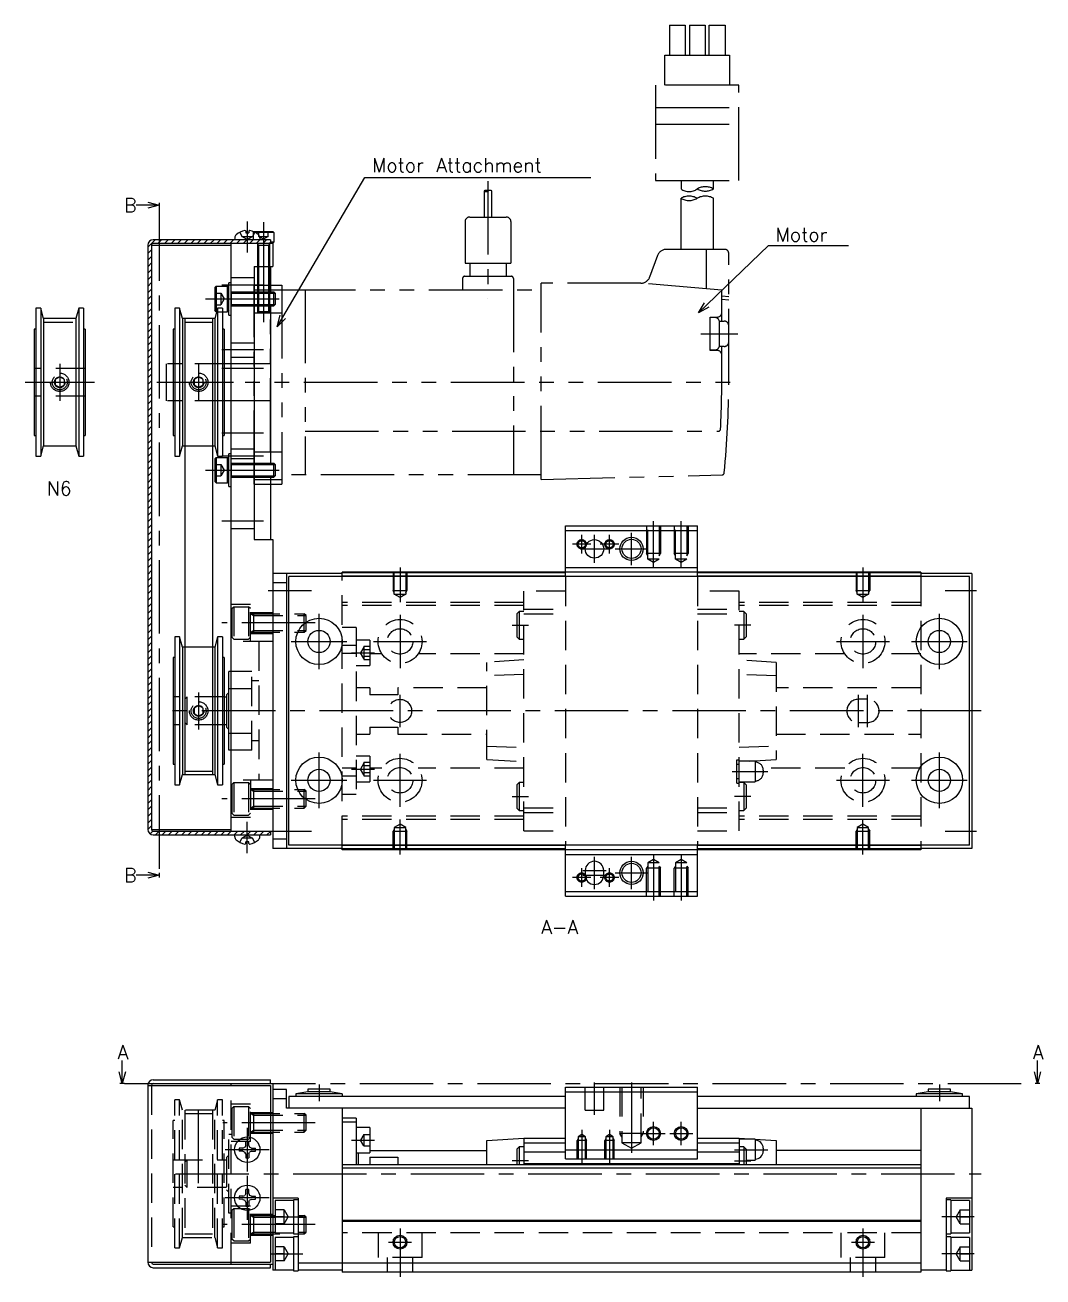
# Model space of a CAD drawing. Extents: x -2 to 446, y -8 to 279.
# Drawn here: x 226.3 to 446.1, y 9 to 279.5 of the extents above; entities that cross this region are included whole.
import ezdxf

# ---------------------------------------------------------------- set-up
doc = ezdxf.new("R2010")
doc.units = 0
doc.header["$LTSCALE"] = 0.5
for name, pattern in [('CENTER', [50.8, 31.75, -6.35, 6.35, -6.35]), ('DASHED', [19.05, 12.7, -6.35]), ('PHANTOM', [63.5, 31.75, -6.35, 6.35, -6.35, 6.35, -6.35])]:
    doc.linetypes.add(name, pattern=pattern)
for name, color, linetype in [('MSM_CENTER', 1, 'CENTER'), ('MSM_CONTINUOUS', 7, 'CONTINUOUS'), ('MSM_DASHED', 4, 'DASHED'), ('MSM_IMAGINARY', 6, 'PHANTOM'), ('MSM_NARROW', 5, 'CONTINUOUS'), ('MSM_PART_NUMBER', 7, 'CONTINUOUS')]:
    doc.layers.add(name, color=color, linetype=linetype)
doc.styles.get("Standard").update_dxf_attribs({"font": 'txt.shx', "height": 3, "bigfont": 'bigfont.shx'})

msp = doc.modelspace()

# ---------------------------------------------------------------- linework, layer by layer
at = {"layer": 'MSM_CENTER'}
for p, q in [((255.26, 240.06), (255.26, 96.3)), ((274.26, 237.06), (274.26, 230.3)), ((277.76, 236.9), (277.76, 215.3)), ((277.76, 223.3), (268.76, 223.3)), ((265.26, 220.3), (282.26, 220.3)), ((277.76, 209.3), (268.76, 209.3)), ((233.76, 206.3), (233.76, 198.3)), ((263.76, 206.3), (263.76, 198.3)), ((277.76, 205.3), (268.76, 205.3)), ((226.26, 202.3), (241.26, 202.3)), ((256.26, 202.3), (271.26, 202.3)), ((277.76, 191.3), (268.76, 191.3)), ((277.76, 186.3), (268.76, 186.3)), ((265.26, 183.3), (282.26, 183.3)), ((277.76, 172.3), (268.76, 172.3)), ((362.01, 162.39), (362.01, 172.3)), ((368.01, 162.39), (368.01, 172.3)), ((346.51, 165.3), (346.51, 169.3)), ((349.26, 163.3), (349.26, 169.3)), ((352.51, 165.3), (352.51, 169.3)), ((357.26, 162.8), (357.26, 169.8)), ((348.51, 167.3), (344.51, 167.3)), ((346.26, 166.3), (352.26, 166.3)), ((354.51, 167.3), (350.51, 167.3)), ((353.76, 166.3), (360.76, 166.3)), ((307.26, 162.3), (307.26, 154.79)), ((407.26, 162.3), (407.26, 154.79)), ((278.76, 157.3), (288.16, 157.3)), ((425.01, 157.3), (431.76, 157.3)), ((289.76, 140.3), (289.76, 152.3)), ((307.26, 152.05), (307.26, 140.55)), ((407.26, 152.05), (407.26, 140.55)), ((423.76, 140.3), (423.76, 152.3)), ((288.96, 150.3), (268.76, 150.3)), ((331.51, 149.8), (335.01, 149.8)), ((383.01, 149.8), (379.51, 149.8)), ((283.76, 146.3), (295.76, 146.3)), ((301.51, 146.3), (313.01, 146.3)), ((401.51, 146.3), (413.01, 146.3)), ((417.76, 146.3), (429.76, 146.3)), ((296.76, 143.85), (301.76, 143.85)), ((263.76, 135.3), (263.76, 127.3)), ((307.26, 127.8), (307.26, 134.8)), ((406.26, 127.8), (406.26, 134.8)), ((408.26, 127.8), (408.26, 134.8)), ((432.76, 131.3), (256.26, 131.3)), ((289.76, 110.3), (289.76, 122.3)), ((307.26, 110.55), (307.26, 122.05)), ((407.26, 110.55), (407.26, 122.05)), ((423.76, 110.3), (423.76, 122.3)), ((296.76, 118.74), (301.76, 118.74)), ((379.01, 118.2), (386.71, 118.2)), ((283.76, 116.3), (295.76, 116.3)), ((301.51, 116.3), (313.01, 116.3)), ((401.51, 116.3), (413.01, 116.3)), ((417.76, 116.3), (429.76, 116.3)), ((288.96, 112.3), (268.76, 112.3)), ((331.51, 112.8), (335.01, 112.8)), ((383.01, 112.8), (379.51, 112.8)), ((274.26, 100.54), (274.26, 107.3)), ((307.26, 100.3), (307.26, 107.81)), ((407.26, 100.3), (407.26, 107.81)), ((278.76, 105.3), (288.16, 105.3)), ((425.01, 105.3), (431.76, 105.3)), ((362.01, 100.21), (362.01, 90.3)), ((368.01, 100.21), (368.01, 90.3)), ((349.26, 92.8), (349.26, 99.8)), ((357.26, 92.8), (357.26, 99.8)), ((348.51, 95.3), (344.51, 95.3)), ((346.51, 93.3), (346.51, 97.3)), ((346.76, 96.8), (351.76, 96.8)), ((346.76, 95.8), (351.76, 95.8)), ((354.51, 95.3), (350.51, 95.3)), ((352.51, 93.3), (352.51, 97.3)), ((353.76, 96.3), (360.76, 96.3)), ((247.76, 50.8), (444.47, 50.8)), ((289.76, 50.6), (289.76, 47)), ((349.26, 44), (349.26, 51)), ((357.26, 51), (357.26, 35.81)), ((423.76, 50.6), (423.76, 47)), ((263.76, 29.3), (263.76, 47.05)), ((288.96, 42.3), (268.96, 42.3)), ((274.26, 41.25), (274.26, 31.75)), ((346.51, 40.76), (346.51, 33.5)), ((352.51, 40.76), (352.51, 33.5)), ((362.01, 37.5), (362.01, 42.5)), ((368.01, 37.5), (368.01, 42.5)), ((296.76, 38.55), (301.76, 38.55)), ((359.51, 40), (364.51, 40)), ((365.51, 40), (370.51, 40)), ((279.01, 36.5), (269.51, 36.5)), ((379.51, 36.5), (386.71, 36.5)), ((335.01, 34.1), (331.51, 34.1)), ((379.51, 34.1), (383.01, 34.1)), ((258.76, 31.3), (432.76, 31.3)), ((274.26, 30.85), (274.26, 21.35)), ((279.01, 26.1), (269.51, 26.1)), ((279.26, 22), (286.26, 22)), ((431.26, 22), (424.26, 22)), ((288.96, 20.3), (268.96, 20.3)), ((307.26, 19.5), (307.26, 9)), ((407.26, 19.5), (407.26, 9)), ((304.76, 16.5), (309.76, 16.5)), ((404.76, 16.5), (409.76, 16.5)), ((279.26, 14), (286.26, 14)), ((431.26, 14), (424.26, 14))]:
    msp.add_line(p, q, dxfattribs=at)
at = {"layer": 'MSM_CONTINUOUS'}
for p, q in [((252.76, 241.23), (255.26, 240.56)), ((255.26, 241.06), (255.26, 240.06)), ((255.26, 240.56), (250.26, 240.56)), ((255.26, 240.56), (252.76, 239.89)), ((279.26, 233.1), (253.96, 233.1)), ((271.55, 233.5), (271.51, 233.1)), ((273.93, 234.98), (273.95, 234.6)), ((273.95, 234.6), (274.58, 234.6)), ((274.59, 234.98), (274.58, 234.6)), ((275.67, 234.81), (275.76, 234.9)), ((275.76, 234.9), (279.76, 234.9)), ((280.01, 234.65), (275.98, 234.65)), ((276.98, 233.5), (277.01, 233.1)), ((279.26, 233.1), (279.26, 232.3)), ((279.76, 234.9), (280.01, 234.65)), ((280.01, 234.65), (280.01, 232.55)), ((252.76, 231.9), (252.76, 105.7)), ((253.56, 231.9), (253.56, 105.7)), ((253.56, 231.9), (270.76, 231.9)), ((279.76, 232.3), (253.96, 232.3)), ((270.76, 105.3), (270.76, 232.3)), ((280.01, 232.55), (279.26, 232.55)), ((279.76, 232.3), (280.01, 232.55)), ((279.76, 232.3), (279.76, 227.3)), ((275.76, 227.3), (275.76, 168.3)), ((275.76, 227.3), (279.76, 227.3)), ((276.46, 227.3), (276.46, 221.8)), ((279.06, 227.3), (279.06, 221.8)), ((279.26, 227.3), (279.26, 221.8)), ((267.26, 222.75), (267.56, 223.05)), ((267.26, 222.75), (267.26, 217.85)), ((267.56, 223.05), (269.96, 223.05)), ((267.56, 223.05), (267.56, 217.55)), ((270.26, 222.75), (269.96, 223.05)), ((269.96, 217.55), (269.96, 223.05)), ((270.76, 223.8), (270.26, 223.8)), ((270.26, 216.8), (270.26, 223.8)), ((275.76, 221.8), (279.99, 221.8)), ((279.99, 218.8), (279.99, 221.8)), ((279.99, 221.8), (280.26, 221.53)), ((280.26, 221.53), (280.26, 219.07)), ((228.62, 218.3), (228.62, 186.3)), ((229.66, 218.3), (228.62, 218.3)), ((229.66, 218.3), (229.66, 186.3)), ((230.26, 216.05), (229.66, 218.3)), ((237.86, 218.3), (237.26, 216.05)), ((237.86, 218.3), (237.86, 186.3)), ((238.9, 218.3), (237.86, 218.3)), ((238.9, 218.3), (238.9, 186.3)), ((258.62, 218.3), (258.62, 186.3)), ((259.66, 218.3), (258.62, 218.3)), ((259.66, 218.3), (259.66, 186.3)), ((260.26, 216.05), (259.66, 218.3)), ((267.86, 218.3), (267.26, 216.05)), ((267.56, 217.55), (267.26, 217.85)), ((267.56, 217.55), (267.66, 217.55)), ((267.86, 218.3), (267.86, 186.3)), ((268.9, 218.3), (267.86, 218.3)), ((268.9, 218.3), (268.9, 186.3)), ((268.9, 217.55), (269.96, 217.55)), ((270.26, 217.85), (269.96, 217.55)), ((270.26, 216.8), (270.76, 216.8)), ((275.76, 218.8), (279.99, 218.8)), ((276.46, 218.8), (276.46, 217.54)), ((279.06, 217.54), (276.46, 217.54)), ((276.7, 217.3), (276.46, 217.54)), ((278.82, 217.3), (276.7, 217.3)), ((278.82, 217.3), (279.06, 217.54)), ((279.06, 218.8), (279.06, 217.54)), ((279.26, 218.8), (279.26, 184.8)), ((280.26, 219.07), (279.99, 218.8)), ((228.26, 213.8), (228.26, 190.8)), ((228.62, 213.8), (228.26, 213.8)), ((237.26, 216.05), (230.26, 216.05)), ((230.26, 216.05), (230.26, 188.55)), ((237.26, 216.05), (237.26, 188.55)), ((239.26, 213.8), (238.9, 213.8)), ((239.26, 213.8), (239.26, 190.8)), ((258.62, 213.8), (258.26, 213.8)), ((258.26, 213.8), (258.26, 190.8)), ((260.26, 216.05), (260.26, 188.55)), ((267.26, 216.05), (260.26, 216.05)), ((260.76, 216.05), (260.76, 117.55)), ((266.76, 216.05), (266.76, 117.55)), ((267.26, 216.05), (267.26, 188.55)), ((269.26, 213.8), (268.9, 213.8)), ((269.26, 213.8), (269.26, 190.8)), ((228.26, 190.8), (228.62, 190.8)), ((238.9, 190.8), (239.26, 190.8)), ((258.26, 190.8), (258.62, 190.8)), ((268.9, 190.8), (269.26, 190.8)), ((229.66, 186.3), (230.26, 188.55)), ((230.26, 188.55), (237.26, 188.55)), ((237.26, 188.55), (237.86, 186.3)), ((259.66, 186.3), (260.26, 188.55)), ((260.26, 188.55), (260.76, 188.55)), ((266.76, 188.55), (267.26, 188.55)), ((267.26, 188.55), (267.86, 186.3)), ((270.76, 186.8), (270.26, 186.8)), ((270.26, 179.8), (270.26, 186.8)), ((228.62, 186.3), (229.66, 186.3)), ((237.86, 186.3), (238.9, 186.3)), ((258.62, 186.3), (259.66, 186.3)), ((267.26, 185.75), (267.56, 186.05)), ((267.26, 185.75), (267.26, 180.85)), ((267.56, 186.05), (269.96, 186.05)), ((267.56, 186.05), (267.56, 180.55)), ((267.86, 186.3), (268.9, 186.3)), ((270.26, 185.75), (269.96, 186.05)), ((269.96, 180.55), (269.96, 186.05)), ((275.76, 184.8), (279.99, 184.8)), ((279.99, 181.8), (279.99, 184.8)), ((279.99, 184.8), (280.26, 184.53)), ((280.26, 184.53), (280.26, 182.07)), ((275.76, 181.8), (279.99, 181.8)), ((279.26, 181.8), (279.26, 168.3)), ((280.26, 182.07), (279.99, 181.8)), ((267.56, 180.55), (267.26, 180.85)), ((267.56, 180.55), (269.96, 180.55)), ((270.26, 180.85), (269.96, 180.55)), ((270.26, 179.8), (270.76, 179.8)), ((343.01, 160.3), (343.01, 171.3)), ((343.01, 171.3), (371.51, 171.3)), ((371.51, 160.3), (371.51, 171.3)), ((275.76, 168.3), (279.76, 168.3)), ((279.76, 168.3), (279.76, 101.6)), ((343.01, 170.3), (371.51, 170.3)), ((343.01, 162.3), (371.51, 162.3)), ((294.76, 161), (279.76, 161)), ((282.76, 161), (282.76, 101.6)), ((283.26, 102.3), (283.26, 160.3)), ((430.26, 160.3), (283.26, 160.3)), ((419.76, 161.3), (294.76, 161.3)), ((294.76, 160.3), (294.76, 161.3)), ((343.01, 161.1), (294.76, 161.1)), ((343.01, 160.4), (294.76, 160.4)), ((419.76, 161.1), (371.51, 161.1)), ((419.76, 160.4), (371.51, 160.4)), ((419.76, 161.3), (419.76, 160.3)), ((430.76, 161), (419.76, 161)), ((430.26, 102.3), (430.26, 160.3)), ((430.76, 161), (430.76, 101.6)), ((282.76, 159), (279.76, 159)), ((258.62, 147.3), (258.62, 115.3)), ((259.66, 147.3), (258.62, 147.3)), ((260.26, 145.05), (259.66, 147.3)), ((259.66, 147.3), (259.66, 115.3)), ((267.86, 147.3), (267.26, 145.05)), ((267.86, 147.3), (267.86, 115.3)), ((268.9, 147.3), (267.86, 147.3)), ((268.9, 147.3), (268.9, 115.3)), ((260.26, 145.05), (260.26, 117.55)), ((260.76, 145.05), (260.26, 145.05)), ((267.26, 145.05), (266.76, 145.05)), ((267.26, 145.05), (267.26, 117.55)), ((258.26, 142.8), (258.26, 119.8)), ((258.62, 142.8), (258.26, 142.8)), ((269.26, 142.8), (268.9, 142.8)), ((269.26, 142.8), (269.26, 119.8)), ((270.26, 122.8), (270.26, 139.8)), ((270.76, 139.8), (270.26, 139.8)), ((270.26, 135.3), (269.76, 134.8)), ((270.26, 136.12), (270.76, 136.12)), ((269.26, 134.3), (269.76, 134.3)), ((269.76, 134.8), (269.76, 127.8)), ((269.76, 128.3), (269.26, 128.3)), ((269.76, 127.8), (270.26, 127.3)), ((270.26, 126.48), (270.76, 126.48)), ((270.76, 122.8), (270.26, 122.8)), ((258.26, 119.8), (258.62, 119.8)), ((268.9, 119.8), (269.26, 119.8)), ((259.66, 115.3), (260.26, 117.55)), ((260.26, 117.55), (267.26, 117.55)), ((267.26, 117.55), (267.86, 115.3)), ((258.62, 115.3), (259.66, 115.3)), ((267.86, 115.3), (268.9, 115.3)), ((253.56, 105.7), (270.76, 105.7)), ((253.96, 105.3), (279.76, 105.3)), ((253.96, 104.5), (279.26, 104.5)), ((271.55, 104.1), (271.51, 104.5)), ((273.93, 102.62), (273.95, 103)), ((274.58, 103), (273.95, 103)), ((274.59, 102.62), (274.58, 103)), ((276.98, 104.1), (277.01, 104.5)), ((279.26, 105.3), (279.26, 104.5)), ((282.76, 103.6), (279.76, 103.6)), ((294.76, 101.6), (279.76, 101.6)), ((430.26, 102.3), (283.26, 102.3)), ((294.76, 101.3), (294.76, 102.3)), ((343.01, 102.2), (294.76, 102.2)), ((343.01, 101.5), (294.76, 101.5)), ((419.76, 101.3), (294.76, 101.3)), ((343.01, 91.3), (343.01, 102.3)), ((343.01, 100.3), (371.51, 100.3)), ((371.51, 91.3), (371.51, 102.3)), ((419.76, 102.2), (371.51, 102.2)), ((419.76, 101.5), (371.51, 101.5)), ((419.76, 102.3), (419.76, 101.3)), ((430.76, 101.6), (419.76, 101.6)), ((255.26, 95.8), (250.26, 95.8)), ((252.76, 96.47), (255.26, 95.8)), ((255.26, 95.8), (252.76, 95.13)), ((255.26, 96.3), (255.26, 95.3)), ((347.26, 96.8), (347.26, 95.8)), ((351.26, 95.8), (351.26, 96.8)), ((343.01, 92.3), (371.51, 92.3)), ((343.01, 91.3), (371.51, 91.3)), ((247.26, 50.8), (247.26, 55.8)), ((444.97, 50.8), (444.97, 55.8)), ((247.26, 50.8), (246.59, 53.3)), ((247.93, 53.3), (247.26, 50.8)), ((253.96, 51.6), (279.26, 51.6)), ((279.26, 50.8), (279.26, 51.6)), ((444.97, 50.8), (444.3, 53.3)), ((445.64, 53.3), (444.97, 50.8)), ((247.76, 50.8), (246.76, 50.8)), ((252.76, 50.4), (279.26, 50.4)), ((252.76, 50.4), (252.76, 12.2)), ((253.96, 50.8), (279.76, 50.8)), ((270.76, 50.4), (270.76, 50.8)), ((279.26, 50.4), (279.26, 12.2)), ((279.76, 50.8), (279.76, 10.5)), ((282.76, 49.5), (279.76, 49.5)), ((282.76, 45.5), (282.76, 49.5)), ((287.36, 49), (284.76, 48.6)), ((287.36, 49.6), (287.36, 49)), ((292.16, 49.6), (287.36, 49.6)), ((292.16, 49), (287.36, 49)), ((292.16, 49), (292.16, 49.6)), ((294.76, 48.6), (292.16, 49)), ((343.01, 50), (371.51, 50)), ((343.01, 34.5), (343.01, 50)), ((343.01, 49), (371.51, 49)), ((371.51, 34.5), (371.51, 50)), ((421.36, 49), (418.76, 48.6)), ((421.36, 49.6), (421.36, 49)), ((426.16, 49.6), (421.36, 49.6)), ((426.16, 49), (421.36, 49)), ((426.16, 49), (426.16, 49.6)), ((428.76, 48.6), (426.16, 49)), ((445.47, 50.8), (444.47, 50.8)), ((282.76, 47.5), (279.76, 47.5)), ((283.26, 48), (283.26, 45.5)), ((343.01, 48), (283.26, 48)), ((284.76, 48.6), (284.76, 48)), ((294.76, 48.6), (284.76, 48.6)), ((294.76, 48.6), (294.76, 48)), ((430.26, 48), (371.51, 48)), ((418.76, 48.6), (418.76, 48)), ((428.76, 48.6), (418.76, 48.6)), ((428.76, 48), (428.76, 48.6)), ((430.26, 45.5), (430.26, 48)), ((343.01, 45.5), (282.76, 45.5)), ((294.76, 45.5), (294.76, 10)), ((297.76, 43.3), (294.76, 43.3)), ((297.76, 43.3), (297.76, 33.2)), ((371.51, 45.5), (430.76, 45.5)), ((419.76, 45.5), (419.76, 10)), ((430.76, 45.5), (430.76, 10.5)), ((297.76, 42.45), (294.76, 42.45)), ((300.76, 41.3), (297.76, 41.3)), ((300.76, 41.3), (300.76, 35.8)), ((273.93, 37.42), (273.95, 38.27)), ((274.59, 37.42), (274.58, 38.27)), ((326.01, 38.5), (334.01, 39)), ((326.01, 33.2), (326.01, 38.5)), ((334.01, 39), (343.01, 39)), ((334.01, 39), (334.01, 33.2)), ((334.01, 38), (343.01, 38)), ((371.51, 39), (380.51, 39)), ((371.51, 38), (380.51, 38)), ((380.51, 39), (388.51, 38.5)), ((380.51, 39), (380.51, 33.2)), ((383.96, 38.75), (380.51, 38.75)), ((383.96, 38.75), (383.96, 34.25)), ((388.51, 38.5), (388.51, 33.2)), ((273.34, 36.83), (272.49, 36.82)), ((273.34, 36.17), (272.49, 36.18)), ((273.34, 36.83), (273.74, 37.02)), ((273.34, 36.17), (273.74, 35.98)), ((273.93, 37.42), (273.74, 37.02)), ((273.93, 35.58), (273.74, 35.98)), ((273.93, 35.58), (273.95, 34.73)), ((274.59, 35.58), (274.58, 34.73)), ((274.59, 37.42), (274.78, 37.02)), ((274.59, 35.58), (274.78, 35.98)), ((275.19, 36.83), (274.78, 37.02)), ((275.19, 36.17), (274.78, 35.98)), ((275.19, 36.83), (276.03, 36.82)), ((275.19, 36.17), (276.03, 36.18)), ((297.76, 35.8), (300.76, 35.8)), ((298.26, 33.2), (298.26, 35.8)), ((300.76, 36.3), (326.01, 36.3)), ((333.01, 37.1), (332.51, 36.6)), ((332.51, 36.6), (332.51, 33.2)), ((334.01, 37.1), (333.01, 37.1)), ((333.01, 37.1), (333.01, 33.2)), ((334.01, 36), (343.01, 36)), ((343.01, 36.5), (371.51, 36.5)), ((371.51, 36), (380.51, 36)), ((381.51, 37.1), (380.51, 37.1)), ((382.01, 36.6), (381.51, 37.1)), ((381.51, 37.1), (381.51, 33.2)), ((382.01, 36.6), (382.01, 33.2)), ((385.71, 36.8), (385.71, 36.2)), ((419.76, 36.3), (388.51, 36.3)), ((419.76, 33.2), (294.76, 33.2)), ((419.76, 32.5), (294.76, 32.5)), ((300.76, 34.87), (306.76, 34.87)), ((300.76, 34.87), (300.76, 33.2)), ((306.76, 34.87), (306.76, 33.2)), ((334.01, 33.5), (380.51, 33.5)), ((343.01, 34.5), (371.51, 34.5)), ((382.01, 34.25), (383.96, 34.25)), ((273.93, 27.02), (273.95, 27.87)), ((274.59, 27.02), (274.58, 27.87)), ((273.34, 26.43), (272.49, 26.42)), ((273.34, 25.77), (272.49, 25.78)), ((273.34, 26.43), (273.74, 26.62)), ((273.34, 25.77), (273.74, 25.58)), ((273.93, 27.02), (273.74, 26.62)), ((273.93, 25.18), (273.74, 25.58)), ((273.93, 25.18), (273.95, 24.33)), ((274.59, 25.18), (274.58, 24.33)), ((274.59, 27.02), (274.78, 26.62)), ((274.59, 25.18), (274.78, 25.58)), ((275.19, 26.43), (274.78, 26.62)), ((275.19, 25.77), (274.78, 25.58)), ((275.19, 26.43), (276.03, 26.42)), ((275.19, 25.77), (276.03, 25.78)), ((285.26, 26), (279.76, 26)), ((284.26, 25.5), (280.26, 25.5)), ((280.26, 25.5), (280.26, 18.5)), ((285.26, 25.65), (284.26, 25.65)), ((284.26, 25.65), (284.26, 18.35)), ((285.26, 26), (285.26, 10.35)), ((430.76, 26), (425.26, 26)), ((425.26, 26), (425.26, 10.35)), ((426.26, 25.65), (425.26, 25.65)), ((426.26, 25.65), (426.26, 18.35)), ((430.26, 25.5), (426.26, 25.5)), ((430.26, 25.5), (430.26, 18.5)), ((419.76, 21.2), (294.76, 21.2)), ((419.76, 21), (294.76, 21)), ((280.26, 18.5), (284.26, 18.5)), ((284.26, 17.5), (280.26, 17.5)), ((280.26, 17.5), (280.26, 10.5)), ((284.26, 18.35), (285.26, 18.35)), ((285.26, 17.65), (284.26, 17.65)), ((284.26, 17.65), (284.26, 10.35)), ((425.26, 18.35), (426.26, 18.35)), ((426.26, 17.65), (425.26, 17.65)), ((426.26, 18.5), (430.26, 18.5)), ((426.26, 17.65), (426.26, 10.35)), ((430.26, 17.5), (426.26, 17.5)), ((430.26, 17.5), (430.26, 10.5)), ((252.76, 12.2), (279.26, 12.2)), ((253.96, 11.8), (279.76, 11.8)), ((253.96, 11), (279.26, 11)), ((270.76, 11.8), (270.76, 12.2)), ((279.26, 11), (279.26, 11.8)), ((419.76, 12), (285.26, 12)), ((284.26, 10.5), (279.76, 10.5)), ((284.26, 10.35), (285.26, 10.35)), ((294.76, 10.5), (285.26, 10.5)), ((419.76, 10), (294.76, 10)), ((425.26, 10.5), (419.76, 10.5)), ((425.26, 10.35), (426.26, 10.35)), ((426.26, 10.5), (430.76, 10.5))]:
    msp.add_line(p, q, dxfattribs=at)
for centre, radius in [((349.26, 166.3), 2), ((357.26, 166.3), 2.07), ((289.76, 146.3), 5), ((423.76, 146.3), 5), ((289.76, 146.3), 2.4), ((423.76, 146.3), 2.4), ((289.76, 116.3), 5), ((423.76, 116.3), 5), ((289.76, 116.3), 2.4), ((423.76, 116.3), 2.4), ((357.26, 96.3), 2.07), ((362.01, 40), 1.23), ((368.01, 40), 1.23), ((274.26, 36.5), 2.75), ((274.26, 26.1), 2.75), ((307.26, 16.5), 1.23), ((407.26, 16.5), 1.23)]:
    msp.add_circle(centre, radius, dxfattribs=at)
for centre, radius, start, end in [((253.96, 231.9), 1.2, 90, 180), ((272.54, 233.42), 1, 133.4267, 175), ((274.26, 231.6), 3.5, 98.5396, 133.4267), ((273.73, 234.78), 0.284, 44.1872, 87.0617), ((274.8, 234.78), 0.284, 92.9383, 135.8128), ((274.26, 231.6), 3.5, 46.5733, 81.4604), ((275.98, 233.42), 1, 5, 46.5733), ((253.96, 231.9), 0.4, 90, 180), ((253.96, 105.7), 1.2, 180, 270), ((253.96, 105.7), 0.4, 180, 270), ((272.54, 104.18), 1, 185, 226.5733), ((274.26, 106), 3.5, 226.5733, 261.4604), ((274.26, 106), 3.5, 278.5396, 313.4267), ((275.98, 104.18), 1, 313.4267, 355), ((273.73, 102.82), 0.284, 272.9383, 315.8128), ((274.8, 102.82), 0.284, 224.1872, 267.0617), ((349.26, 96.8), 2, 0, 180), ((349.26, 95.8), 2, 180, 0), ((253.96, 50.4), 1.2, 90, 180), ((253.96, 50.4), 0.4, 90, 180), ((274.26, 36.5), 1.8, 79.8876, 100.1124), ((383.96, 36.8), 1.75, 0, 90), ((274.26, 36.5), 1.8, 169.8876, 190.1124), ((274.26, 36.5), 1.8, 349.8876, 10.1124), ((383.96, 36.2), 1.75, 270, 0), ((274.26, 36.5), 1.8, 259.8876, 280.1124), ((274.26, 26.1), 1.8, 79.8876, 100.1124), ((274.26, 26.1), 1.8, 169.8876, 190.1124), ((274.26, 26.1), 1.8, 349.8876, 10.1124), ((274.26, 26.1), 1.8, 259.8876, 280.1124), ((253.96, 12.2), 1.2, 180, 270), ((253.96, 12.2), 0.4, 180, 270)]:
    msp.add_arc(centre, radius, start, end, dxfattribs=at)
at = {"layer": 'MSM_DASHED'}
for p, q in [((272.65, 234.71), (273.12, 233.77)), ((274.26, 233.17), (273.12, 233.77)), ((273.12, 233.77), (275.41, 233.77)), ((274.26, 233.17), (275.41, 233.77)), ((275.87, 234.71), (275.41, 233.77)), ((275.51, 234.65), (275.67, 234.81)), ((275.51, 234.65), (275.51, 233.1)), ((275.98, 234.65), (275.51, 234.65)), ((276.76, 233.8), (276.76, 234.9)), ((276.76, 233.8), (278.76, 233.8)), ((277.76, 233.22), (276.76, 233.8)), ((277.76, 234.9), (277.76, 233.8)), ((278.76, 233.8), (277.76, 233.22)), ((278.76, 233.8), (278.76, 234.9)), ((276.46, 232.2), (276.46, 227.3)), ((279.06, 231.81), (276.46, 231.81)), ((276.7, 231.81), (276.7, 227.3)), ((278.82, 231.81), (278.82, 227.3)), ((279.06, 232.2), (279.06, 227.3)), ((270.76, 224.9), (275.76, 224.9)), ((270.76, 221.8), (275.76, 221.8)), ((270.8, 221.8), (270.8, 218.8)), ((267.26, 221.55), (268.56, 221.55)), ((267.26, 220.3), (268.56, 220.3)), ((268.56, 221.55), (268.56, 219.05)), ((268.56, 221.55), (269.28, 220.3)), ((269.28, 220.3), (268.56, 219.05)), ((270.76, 221.55), (270.8, 221.53)), ((270.8, 221.53), (275.76, 221.53)), ((267.26, 219.05), (268.56, 219.05)), ((267.66, 217.55), (268.9, 217.55)), ((270.76, 219.05), (270.8, 219.07)), ((270.76, 218.8), (275.76, 218.8)), ((270.8, 219.07), (275.76, 219.07)), ((230.26, 215.29), (237.26, 215.29)), ((260.76, 215.29), (266.76, 215.29)), ((270.76, 210.8), (275.76, 210.8)), ((269.26, 206.3), (258.26, 206.3)), ((270.76, 207.7), (275.76, 207.7)), ((239.26, 205.3), (228.26, 205.3)), ((233.76, 203.45), (232.76, 202.88)), ((232.76, 202.88), (232.76, 201.72)), ((234.76, 202.88), (233.76, 203.45)), ((234.76, 201.72), (234.76, 202.88)), ((263.76, 203.45), (262.76, 202.88)), ((262.76, 202.88), (262.76, 201.72)), ((264.76, 202.88), (263.76, 203.45)), ((264.76, 201.72), (264.76, 202.88)), ((232.76, 201.72), (233.76, 201.15)), ((233.76, 201.15), (234.76, 201.72)), ((262.76, 201.72), (263.76, 201.15)), ((263.76, 201.15), (264.76, 201.72)), ((239.26, 199.3), (228.26, 199.3)), ((269.26, 198.3), (258.26, 198.3)), ((260.76, 188.55), (266.76, 188.55)), ((270.76, 187.9), (275.76, 187.9)), ((267.26, 184.55), (268.56, 184.55)), ((268.56, 184.55), (268.56, 182.05)), ((268.56, 184.55), (269.28, 183.3)), ((270.76, 185.8), (275.76, 185.8)), ((270.76, 184.8), (275.76, 184.8)), ((270.76, 184.55), (270.8, 184.53)), ((270.8, 184.8), (270.8, 181.8)), ((270.8, 184.53), (275.76, 184.53)), ((267.26, 183.3), (268.56, 183.3)), ((267.26, 182.05), (268.56, 182.05)), ((269.28, 183.3), (268.56, 182.05)), ((270.76, 182.05), (270.8, 182.07)), ((270.76, 181.8), (275.76, 181.8)), ((270.8, 182.07), (275.76, 182.07)), ((270.76, 170.7), (275.76, 170.7)), ((360.51, 171.3), (360.51, 165.3)), ((360.78, 164.1), (360.78, 171.3)), ((363.24, 171.3), (363.24, 164.1)), ((363.51, 171.3), (363.51, 165.3)), ((366.51, 171.3), (366.51, 165.3)), ((366.78, 164.1), (366.78, 171.3)), ((369.24, 171.3), (369.24, 164.1)), ((369.51, 171.3), (369.51, 165.3)), ((363.51, 165.3), (360.51, 165.3)), ((360.78, 164.83), (360.51, 165.3)), ((363.24, 164.83), (363.51, 165.3)), ((369.51, 165.3), (366.51, 165.3)), ((366.78, 164.83), (366.51, 165.3)), ((369.24, 164.83), (369.51, 165.3)), ((363.24, 164.1), (360.78, 164.1)), ((362.01, 163.39), (360.78, 164.1)), ((363.24, 164.1), (362.01, 163.39)), ((369.24, 164.1), (366.78, 164.1)), ((368.01, 163.39), (366.78, 164.1)), ((369.24, 164.1), (368.01, 163.39)), ((294.76, 102.3), (294.76, 160.3)), ((305.76, 161.3), (305.76, 157.3)), ((306.03, 156.5), (306.03, 161.3)), ((308.49, 161.3), (308.49, 156.5)), ((308.76, 161.3), (308.76, 157.3)), ((343.01, 160.3), (343.01, 102.3)), ((371.51, 160.3), (371.51, 102.3)), ((405.76, 161.3), (405.76, 157.3)), ((406.03, 156.5), (406.03, 161.3)), ((408.49, 161.3), (408.49, 156.5)), ((408.76, 161.3), (408.76, 157.3)), ((419.76, 160.3), (419.76, 102.3)), ((306.03, 156.83), (305.76, 157.3)), ((305.76, 157.3), (308.76, 157.3)), ((308.49, 156.83), (308.76, 157.3)), ((343.01, 157.2), (334.01, 157.2)), ((334.01, 105.4), (334.01, 157.2)), ((380.51, 157.2), (371.51, 157.2)), ((380.51, 105.4), (380.51, 157.2)), ((406.03, 156.83), (405.76, 157.3)), ((405.76, 157.3), (408.76, 157.3)), ((408.49, 156.83), (408.76, 157.3)), ((274.96, 154.3), (270.76, 154.3)), ((274.96, 146.3), (274.96, 154.3)), ((334.01, 154.75), (294.76, 154.75)), ((306.03, 156.5), (308.49, 156.5)), ((307.26, 155.79), (306.03, 156.5)), ((308.49, 156.5), (307.26, 155.79)), ((419.76, 154.75), (380.51, 154.75)), ((406.03, 156.5), (408.49, 156.5)), ((407.26, 155.79), (406.03, 156.5)), ((408.49, 156.5), (407.26, 155.79)), ((270.96, 153.4), (271.36, 153.8)), ((270.96, 153.4), (270.96, 147.2)), ((271.36, 153.8), (271.36, 146.8)), ((271.36, 153.8), (274.56, 153.8)), ((274.96, 153.4), (274.56, 153.8)), ((274.56, 153.8), (274.56, 146.8)), ((274.96, 152.55), (279.76, 152.55)), ((274.96, 152.3), (286.58, 152.3)), ((274.96, 152.3), (275.62, 151.92)), ((275.62, 152.3), (275.62, 148.3)), ((275.62, 151.92), (286.96, 151.92)), ((286.58, 148.3), (286.58, 152.3)), ((286.96, 151.92), (286.58, 152.3)), ((286.96, 148.68), (286.96, 151.92)), ((334.01, 154.05), (294.76, 154.05)), ((333.01, 152.8), (332.51, 152.3)), ((332.51, 152.3), (332.51, 147.3)), ((333.01, 152.8), (333.01, 146.8)), ((334.01, 152.8), (333.01, 152.8)), ((334.01, 153.25), (343.01, 153.25)), ((334.01, 152.25), (343.01, 152.25)), ((371.51, 153.25), (380.51, 153.25)), ((371.51, 152.25), (380.51, 152.25)), ((419.76, 154.05), (380.51, 154.05)), ((381.51, 152.8), (380.51, 152.8)), ((381.51, 152.8), (381.51, 146.8)), ((382.01, 152.3), (381.51, 152.8)), ((382.01, 152.3), (382.01, 147.3)), ((297.76, 149.3), (294.76, 149.3)), ((297.76, 149.3), (297.76, 113.3)), ((279.76, 146.3), (270.76, 146.3)), ((271.36, 146.8), (270.96, 147.2)), ((271.36, 146.8), (274.56, 146.8)), ((274.56, 146.8), (274.96, 147.2)), ((274.96, 148.3), (275.62, 148.68)), ((274.96, 148.3), (286.58, 148.3)), ((274.96, 148.05), (279.76, 148.05)), ((275.62, 148.68), (286.96, 148.68)), ((276.76, 146.3), (276.76, 116.3)), ((286.58, 148.3), (286.96, 148.68)), ((300.76, 146.6), (297.76, 146.6)), ((300.76, 146.6), (300.76, 141.1)), ((332.51, 147.3), (333.01, 146.8)), ((333.01, 146.8), (334.01, 146.8)), ((380.51, 146.8), (381.51, 146.8)), ((381.51, 146.8), (382.01, 147.3)), ((266.76, 145.05), (260.76, 145.05)), ((297.76, 145.43), (294.76, 145.43)), ((297.76, 143.68), (294.76, 143.68)), ((299.46, 145.1), (298.74, 143.85)), ((299.46, 142.6), (298.74, 143.85)), ((299.46, 145.3), (300.76, 145.3)), ((299.46, 145.3), (299.46, 142.41)), ((299.46, 144.58), (300.76, 144.58)), ((303.31, 143.66), (300.76, 143.66)), ((334.01, 143.66), (311.21, 143.66)), ((403.31, 143.66), (380.51, 143.66)), ((419.76, 143.66), (411.21, 143.66)), ((297.76, 141.1), (300.76, 141.1)), ((299.46, 143.13), (300.76, 143.13)), ((299.46, 142.41), (300.76, 142.41)), ((334.01, 142.3), (326.01, 141.77)), ((326.01, 120.83), (326.01, 141.77)), ((388.51, 141.77), (380.51, 142.3)), ((388.51, 141.77), (388.51, 120.83)), ((275.26, 139.8), (270.76, 139.8)), ((275.26, 122.8), (275.26, 139.8)), ((334.01, 139.16), (326.01, 138.9)), ((388.51, 138.9), (380.51, 139.16)), ((270.76, 136.12), (275.26, 136.12)), ((276.76, 137.8), (275.26, 137.8)), ((300.76, 136.3), (297.76, 136.3)), ((300.76, 136.3), (300.76, 134.8)), ((306.76, 136.3), (306.76, 134.8)), ((326.01, 136.3), (306.76, 136.3)), ((419.76, 136.3), (388.51, 136.3)), ((269.26, 134.3), (258.26, 134.3)), ((261.26, 134.3), (260.76, 133.8)), ((261.26, 128.3), (261.26, 134.3)), ((306.76, 134.8), (300.76, 134.8)), ((408.26, 133.8), (406.26, 133.8)), ((263.76, 132.45), (262.76, 131.88)), ((262.76, 131.88), (262.76, 130.72)), ((262.76, 130.72), (263.76, 130.15)), ((264.76, 131.88), (263.76, 132.45)), ((263.76, 130.15), (264.76, 130.72)), ((264.76, 130.72), (264.76, 131.88)), ((269.26, 128.3), (258.26, 128.3)), ((260.76, 128.8), (261.26, 128.3)), ((300.76, 127.8), (306.76, 127.8)), ((300.76, 127.8), (300.76, 126.3)), ((306.76, 127.8), (306.76, 126.3)), ((406.26, 128.8), (408.26, 128.8)), ((270.76, 126.48), (275.26, 126.48)), ((276.76, 124.8), (275.26, 124.8)), ((297.76, 126.3), (300.76, 126.3)), ((306.76, 126.3), (326.01, 126.3)), ((388.51, 126.3), (419.76, 126.3)), ((275.26, 122.8), (270.76, 122.8)), ((326.01, 123.7), (334.01, 123.44)), ((380.51, 123.44), (388.51, 123.7)), ((300.76, 121.49), (297.76, 121.49)), ((299.46, 119.99), (298.74, 118.74)), ((299.46, 120.19), (300.76, 120.19)), ((299.46, 120.19), (299.46, 117.3)), ((299.46, 119.47), (300.76, 119.47)), ((300.76, 121.49), (300.76, 115.99)), ((326.01, 120.83), (334.01, 120.3)), ((380.01, 120.7), (380.51, 120.7)), ((380.01, 115.7), (380.01, 120.7)), ((380.51, 119.7), (380.01, 119.7)), ((383.96, 120.45), (380.51, 120.45)), ((382.77, 120.45), (388.51, 120.83)), ((383.96, 120.45), (383.96, 115.95)), ((260.76, 118.31), (266.76, 118.31)), ((297.76, 118.92), (294.76, 118.92)), ((297.76, 117.17), (294.76, 117.17)), ((299.46, 117.49), (298.74, 118.74)), ((299.46, 118.02), (300.76, 118.02)), ((299.46, 117.3), (300.76, 117.3)), ((303.31, 118.94), (300.76, 118.94)), ((334.01, 118.94), (311.21, 118.94)), ((380.01, 116.7), (380.51, 116.7)), ((403.31, 118.94), (385.65, 118.94)), ((385.71, 118.5), (385.71, 117.9)), ((419.76, 118.94), (411.21, 118.94)), ((279.76, 116.3), (270.76, 116.3)), ((270.96, 115.4), (271.36, 115.8)), ((270.96, 115.4), (270.96, 109.2)), ((271.36, 115.8), (274.56, 115.8)), ((271.36, 115.8), (271.36, 108.8)), ((274.56, 115.8), (274.56, 108.8)), ((274.96, 115.4), (274.56, 115.8)), ((274.96, 116.3), (274.96, 108.3)), ((274.96, 114.55), (279.76, 114.55)), ((274.96, 114.3), (286.58, 114.3)), ((274.96, 114.3), (275.62, 113.92)), ((275.62, 114.3), (275.62, 110.3)), ((275.62, 113.92), (286.96, 113.92)), ((286.58, 110.3), (286.58, 114.3)), ((286.96, 113.92), (286.58, 114.3)), ((286.96, 110.68), (286.96, 113.92)), ((297.76, 115.99), (300.76, 115.99)), ((333.01, 115.8), (332.51, 115.3)), ((332.51, 115.3), (332.51, 110.3)), ((333.01, 115.8), (333.01, 109.8)), ((334.01, 115.8), (333.01, 115.8)), ((380.01, 115.7), (380.51, 115.7)), ((380.51, 115.95), (383.96, 115.95)), ((381.51, 115.8), (380.51, 115.8)), ((382.01, 115.3), (381.51, 115.8)), ((381.51, 115.8), (381.51, 109.8)), ((382.01, 115.3), (382.01, 110.3)), ((294.76, 113.3), (297.76, 113.3)), ((274.96, 108.3), (270.76, 108.3)), ((271.36, 108.8), (270.96, 109.2)), ((271.36, 108.8), (274.56, 108.8)), ((274.56, 108.8), (274.96, 109.2)), ((274.96, 110.3), (275.62, 110.68)), ((274.96, 110.3), (286.58, 110.3)), ((274.96, 110.05), (279.76, 110.05)), ((275.62, 110.68), (286.96, 110.68)), ((286.58, 110.3), (286.96, 110.68)), ((334.01, 108.55), (294.76, 108.55)), ((332.51, 110.3), (333.01, 109.8)), ((333.01, 109.8), (334.01, 109.8)), ((334.01, 110.35), (343.01, 110.35)), ((334.01, 109.35), (343.01, 109.35)), ((371.51, 110.35), (380.51, 110.35)), ((371.51, 109.35), (380.51, 109.35)), ((380.51, 109.8), (381.51, 109.8)), ((419.76, 108.55), (380.51, 108.55)), ((381.51, 109.8), (382.01, 110.3)), ((334.01, 107.85), (294.76, 107.85)), ((306.03, 105.77), (305.76, 105.3)), ((307.26, 106.81), (306.03, 106.1)), ((306.03, 106.1), (306.03, 101.3)), ((306.03, 106.1), (308.49, 106.1)), ((308.49, 106.1), (307.26, 106.81)), ((308.49, 101.3), (308.49, 106.1)), ((308.49, 105.77), (308.76, 105.3)), ((419.76, 107.85), (380.51, 107.85)), ((406.03, 105.77), (405.76, 105.3)), ((407.26, 106.81), (406.03, 106.1)), ((406.03, 106.1), (406.03, 101.3)), ((406.03, 106.1), (408.49, 106.1)), ((408.49, 106.1), (407.26, 106.81)), ((408.49, 101.3), (408.49, 106.1)), ((408.49, 105.77), (408.76, 105.3)), ((272.65, 102.89), (273.12, 103.83)), ((274.26, 104.43), (273.12, 103.83)), ((275.41, 103.83), (273.12, 103.83)), ((274.26, 104.43), (275.41, 103.83)), ((275.87, 102.89), (275.41, 103.83)), ((305.76, 101.3), (305.76, 105.3)), ((305.76, 105.3), (308.76, 105.3)), ((308.76, 101.3), (308.76, 105.3)), ((334.01, 105.4), (343.01, 105.4)), ((371.51, 105.4), (380.51, 105.4)), ((405.76, 101.3), (405.76, 105.3)), ((405.76, 105.3), (408.76, 105.3)), ((408.76, 101.3), (408.76, 105.3)), ((360.78, 97.77), (360.51, 97.3)), ((362.01, 99.21), (360.78, 98.5)), ((360.78, 98.5), (360.78, 91.3)), ((363.24, 98.5), (360.78, 98.5)), ((363.24, 98.5), (362.01, 99.21)), ((363.24, 91.3), (363.24, 98.5)), ((363.24, 97.77), (363.51, 97.3)), ((366.78, 97.77), (366.51, 97.3)), ((368.01, 99.21), (366.78, 98.5)), ((366.78, 98.5), (366.78, 91.3)), ((369.24, 98.5), (366.78, 98.5)), ((369.24, 98.5), (368.01, 99.21)), ((369.24, 91.3), (369.24, 98.5)), ((369.24, 97.77), (369.51, 97.3)), ((363.51, 97.3), (360.51, 97.3)), ((360.51, 91.3), (360.51, 97.3)), ((363.51, 91.3), (363.51, 97.3)), ((369.51, 97.3), (366.51, 97.3)), ((366.51, 91.3), (366.51, 97.3)), ((369.51, 91.3), (369.51, 97.3)), ((253.56, 50.4), (253.56, 12.2)), ((270.76, 12.2), (270.76, 50.4)), ((347.26, 45), (347.26, 50)), ((351.26, 45), (351.26, 50)), ((354.76, 50), (354.76, 40)), ((355.19, 50), (355.19, 38)), ((359.33, 38), (359.33, 50)), ((359.76, 50), (359.76, 40)), ((259.66, 47.3), (258.62, 47.3)), ((258.62, 15.3), (258.62, 47.3)), ((259.66, 15.3), (259.66, 47.3)), ((260.26, 45.05), (259.66, 47.3)), ((267.86, 47.3), (267.26, 45.05)), ((267.86, 15.3), (267.86, 47.3)), ((268.9, 47.3), (267.86, 47.3)), ((268.9, 15.3), (268.9, 47.3)), ((274.96, 46.3), (270.76, 46.3)), ((274.96, 38.3), (274.96, 46.3)), ((260.26, 17.55), (260.26, 45.05)), ((267.26, 45.05), (260.26, 45.05)), ((260.76, 45.05), (260.76, 17.55)), ((260.76, 44.29), (266.76, 44.29)), ((266.76, 45.05), (266.76, 17.55)), ((267.26, 17.55), (267.26, 45.05)), ((270.96, 45.4), (271.36, 45.8)), ((270.96, 45.4), (270.96, 39.2)), ((271.36, 45.8), (274.56, 45.8)), ((271.36, 45.8), (271.36, 38.8)), ((274.56, 45.8), (274.56, 38.8)), ((274.96, 45.4), (274.56, 45.8)), ((274.96, 44.55), (279.76, 44.55)), ((274.96, 44.3), (286.58, 44.3)), ((274.96, 44.3), (275.62, 43.92)), ((275.62, 44.3), (275.62, 40.3)), ((275.62, 43.92), (286.96, 43.92)), ((286.58, 40.3), (286.58, 44.3)), ((286.96, 43.92), (286.58, 44.3)), ((286.96, 40.68), (286.96, 43.92)), ((347.26, 45), (351.26, 45)), ((258.26, 19.8), (258.26, 42.8)), ((258.62, 42.8), (258.26, 42.8)), ((269.26, 42.8), (268.9, 42.8)), ((269.26, 19.8), (269.26, 42.8)), ((274.96, 40.3), (275.62, 40.68)), ((275.62, 40.68), (286.96, 40.68)), ((286.58, 40.3), (286.96, 40.68)), ((270.76, 39.8), (270.26, 39.8)), ((270.26, 22.8), (270.26, 39.8)), ((274.96, 38.3), (270.76, 38.3)), ((271.36, 38.8), (270.96, 39.2)), ((271.36, 38.8), (274.56, 38.8)), ((274.56, 38.8), (274.96, 39.2)), ((274.96, 40.3), (286.58, 40.3)), ((274.96, 40.05), (279.76, 40.05)), ((299.46, 39.8), (298.74, 38.55)), ((299.46, 37.3), (298.74, 38.55)), ((299.46, 39.8), (300.76, 39.8)), ((299.46, 39.8), (299.46, 37.3)), ((299.46, 38.55), (300.76, 38.55)), ((345.73, 38.87), (345.51, 38.5)), ((347.51, 38.5), (345.51, 38.5)), ((345.51, 34.5), (345.51, 38.5)), ((346.51, 39.76), (345.73, 39.31)), ((347.29, 39.31), (345.73, 39.31)), ((345.73, 39.31), (345.73, 34.5)), ((347.29, 39.31), (346.51, 39.76)), ((347.29, 34.5), (347.29, 39.31)), ((347.29, 38.87), (347.51, 38.5)), ((347.51, 34.5), (347.51, 38.5)), ((351.73, 38.87), (351.51, 38.5)), ((353.51, 38.5), (351.51, 38.5)), ((351.51, 34.5), (351.51, 38.5)), ((352.51, 39.76), (351.73, 39.31)), ((353.29, 39.31), (351.73, 39.31)), ((351.73, 39.31), (351.73, 34.5)), ((353.29, 39.31), (352.51, 39.76)), ((353.29, 34.5), (353.29, 39.31)), ((353.29, 38.87), (353.51, 38.5)), ((353.51, 34.5), (353.51, 38.5)), ((359.76, 40), (354.76, 40)), ((355.19, 39.25), (354.76, 40)), ((359.33, 38), (355.19, 38)), ((355.19, 38), (357.26, 36.81)), ((357.26, 36.81), (359.33, 38)), ((359.33, 39.25), (359.76, 40)), ((270.26, 35.3), (269.76, 34.8)), ((299.46, 37.3), (300.76, 37.3)), ((258.26, 34.3), (269.76, 34.3)), ((261.26, 34.3), (260.76, 33.8)), ((261.26, 28.3), (261.26, 34.3)), ((269.76, 34.8), (269.76, 27.8)), ((269.76, 28.3), (258.26, 28.3)), ((260.76, 28.8), (261.26, 28.3)), ((269.76, 27.8), (270.26, 27.3)), ((270.76, 22.8), (270.26, 22.8)), ((274.96, 24.3), (270.76, 24.3)), ((270.96, 23.4), (271.36, 23.8)), ((270.96, 23.4), (270.96, 17.2)), ((271.36, 23.8), (271.36, 16.8)), ((271.36, 23.8), (274.56, 23.8)), ((274.56, 23.8), (274.56, 16.8)), ((274.96, 23.4), (274.56, 23.8)), ((274.96, 16.3), (274.96, 24.3)), ((274.96, 22.55), (279.76, 22.55)), ((274.96, 22.3), (280.26, 22.3)), ((274.96, 22.3), (275.62, 21.92)), ((275.62, 22.3), (275.62, 18.3)), ((275.62, 21.92), (280.26, 21.92)), ((282.26, 23.5), (280.26, 23.5)), ((282.26, 22), (280.26, 22)), ((282.26, 20.5), (282.26, 23.5)), ((282.26, 23.5), (283.13, 22)), ((282.26, 20.5), (283.13, 22)), ((285.26, 22.3), (286.58, 22.3)), ((285.26, 21.92), (286.96, 21.92)), ((286.58, 18.3), (286.58, 22.3)), ((286.96, 21.92), (286.58, 22.3)), ((286.96, 18.68), (286.96, 21.92)), ((428.26, 23.5), (427.4, 22)), ((428.26, 20.5), (427.4, 22)), ((428.26, 20.5), (428.26, 23.5)), ((428.26, 23.5), (430.26, 23.5)), ((428.26, 22), (430.26, 22)), ((258.26, 19.8), (258.62, 19.8)), ((268.9, 19.8), (269.26, 19.8)), ((282.26, 20.5), (280.26, 20.5)), ((428.26, 20.5), (430.26, 20.5)), ((259.66, 15.3), (260.26, 17.55)), ((260.26, 17.55), (267.26, 17.55)), ((260.76, 18.31), (266.76, 18.31)), ((267.26, 17.55), (267.86, 15.3)), ((274.96, 16.3), (270.76, 16.3)), ((271.36, 16.8), (270.96, 17.2)), ((271.36, 16.8), (274.56, 16.8)), ((274.56, 16.8), (274.96, 17.2)), ((274.96, 18.3), (275.62, 18.68)), ((274.96, 18.3), (286.58, 18.3)), ((274.96, 18.05), (279.76, 18.05)), ((275.62, 18.68), (280.26, 18.68)), ((285.26, 18.68), (286.96, 18.68)), ((286.58, 18.3), (286.96, 18.68)), ((419.76, 18.5), (294.76, 18.5)), ((302.51, 18.5), (302.51, 13.2)), ((312.01, 13.2), (312.01, 18.5)), ((402.51, 18.5), (402.51, 13.2)), ((412.01, 13.2), (412.01, 18.5)), ((258.62, 15.3), (259.66, 15.3)), ((267.86, 15.3), (268.9, 15.3)), ((282.26, 15.5), (280.26, 15.5)), ((282.26, 14), (280.26, 14)), ((282.26, 12.5), (282.26, 15.5)), ((282.26, 15.5), (283.13, 14)), ((282.26, 12.5), (283.13, 14)), ((428.26, 15.5), (427.4, 14)), ((428.26, 12.5), (427.4, 14)), ((428.26, 12.5), (428.26, 15.5)), ((428.26, 15.5), (430.26, 15.5)), ((428.26, 14), (430.26, 14)), ((282.26, 12.5), (280.26, 12.5)), ((312.01, 13.2), (302.51, 13.2)), ((304.51, 13.2), (304.51, 10)), ((310.01, 10), (310.01, 13.2)), ((412.01, 13.2), (402.51, 13.2)), ((404.51, 13.2), (404.51, 10)), ((410.01, 10), (410.01, 13.2)), ((428.26, 12.5), (430.26, 12.5))]:
    msp.add_line(p, q, dxfattribs=at)
for centre, radius in [((233.76, 202.3), 2), ((233.76, 202.3), 1.62), ((233.76, 202.3), 1.15), ((263.76, 202.3), 2), ((263.76, 202.3), 1.62), ((263.76, 202.3), 1.15), ((346.51, 167.3), 1), ((346.51, 167.3), 0.784), ((352.51, 167.3), 1), ((352.51, 167.3), 0.784), ((307.26, 146.3), 4.75), ((307.26, 146.3), 2.75), ((407.26, 146.3), 4.75), ((407.26, 146.3), 2.75), ((263.76, 131.3), 2), ((263.76, 131.3), 1.62), ((307.26, 131.3), 2.5), ((263.76, 131.3), 1.15), ((307.26, 116.3), 4.75), ((307.26, 116.3), 2.75), ((407.26, 116.3), 4.75), ((407.26, 116.3), 2.75), ((346.51, 95.3), 1), ((346.51, 95.3), 0.784), ((352.51, 95.3), 1), ((352.51, 95.3), 0.784)]:
    msp.add_circle(centre, radius, dxfattribs=at)
for centre, radius, start, end in [((276.36, 232.2), 0.1, 0, 90), ((279.16, 232.2), 0.1, 90, 180), ((406.26, 131.3), 2.5, 90, 270), ((408.26, 131.3), 2.5, 270, 90), ((383.96, 118.5), 1.75, 0, 90), ((383.96, 117.9), 1.75, 270, 0)]:
    msp.add_arc(centre, radius, start, end, dxfattribs=at)
at = {"layer": 'MSM_IMAGINARY'}
for p, q in [((365.46, 279.48), (368.86, 279.48)), ((365.46, 279.48), (365.46, 272.98)), ((368.86, 279.48), (368.86, 272.98)), ((369.76, 279.48), (373.16, 279.48)), ((369.76, 279.48), (369.76, 272.98)), ((373.16, 279.48), (373.16, 272.98)), ((374.06, 279.48), (377.46, 279.48)), ((374.06, 272.98), (374.06, 279.48)), ((377.46, 279.48), (377.46, 272.98)), ((364.46, 272.98), (378.46, 272.98)), ((364.46, 266.48), (364.46, 272.98)), ((378.46, 272.98), (378.46, 266.48)), ((380.46, 266.48), (362.46, 266.48)), ((362.46, 266.48), (362.46, 245.86)), ((380.46, 245.86), (380.46, 266.48)), ((362.46, 261.63), (380.46, 261.63)), ((362.46, 258.03), (380.46, 258.03)), ((325.41, 243.64), (325.41, 238)), ((326.26, 245.75), (326.26, 220.3)), ((327.11, 238), (327.11, 243.64)), ((362.46, 245.86), (380.46, 245.86)), ((367.96, 245.86), (367.96, 244.07)), ((374.96, 244.07), (374.96, 245.86)), ((367.96, 231), (367.96, 242.04)), ((374.96, 231), (374.96, 242.04)), ((321.31, 237), (321.31, 228)), ((322.31, 238), (330.21, 238)), ((331.21, 237), (331.21, 228)), ((377.46, 231), (364.76, 231)), ((373.46, 222.46), (373.46, 231)), ((378.26, 202.3), (378.26, 230.2)), ((321.31, 228), (331.21, 228)), ((322.36, 228), (322.36, 225.2)), ((330.16, 228), (330.16, 225.2)), ((362.88, 229.68), (361.18, 225.02)), ((277.76, 225.3), (277.76, 215.3)), ((320.76, 224.7), (320.76, 222.3)), ((321.26, 225.2), (331.26, 225.2)), ((331.76, 224.7), (331.76, 182.3)), ((275.76, 223.3), (281.76, 223.3)), ((275.76, 180.3), (275.76, 223.3)), ((275.76, 222.3), (281.76, 222.3)), ((276.46, 223.3), (276.46, 217.3)), ((276.7, 223.3), (276.7, 217.3)), ((278.82, 223.3), (278.82, 217.3)), ((279.06, 223.3), (279.06, 217.3)), ((281.76, 223.3), (281.76, 180.3)), ((281.76, 222.3), (337.76, 222.3)), ((286.76, 222.3), (286.76, 182.3)), ((337.76, 181.3), (337.76, 223.7)), ((359.3, 223.7), (337.76, 223.7)), ((376.76, 222.17), (359.3, 223.7)), ((376.76, 215.53), (376.76, 222.17)), ((378.26, 220.76), (376.76, 220.89)), ((378.26, 220.06), (376.76, 220.19)), ((275.76, 217.3), (281.76, 217.3)), ((279.26, 187.3), (279.26, 217.3)), ((374.26, 216.38), (375.76, 216.38)), ((374.26, 209.18), (374.26, 216.38)), ((375.26, 216.28), (374.26, 216.28)), ((376.23, 215.53), (377.26, 215.53)), ((376.26, 210.28), (376.26, 215.28)), ((372.26, 212.78), (380.26, 212.78)), ((374.26, 209.28), (375.26, 209.28)), ((375.76, 209.18), (374.26, 209.18)), ((377.26, 210.03), (376.26, 210.03)), ((376.76, 202.3), (376.76, 210.03)), ((279.26, 206.3), (256.76, 206.3)), ((256.76, 206.3), (256.76, 198.3)), ((254.76, 202.3), (380.26, 202.3)), ((279.26, 198.3), (256.76, 198.3)), ((286.76, 191.73), (376, 191.73)), ((275.76, 187.3), (281.76, 187.3)), ((275.76, 181.3), (281.76, 181.3)), ((337.76, 182.3), (281.76, 182.3)), ((337.76, 181.3), (376.82, 182.29)), ((275.76, 180.3), (281.76, 180.3))]:
    msp.add_line(p, q, dxfattribs=at)
for centre, radius, start, end in [((325.84, 242.9), 0.85, 60.0009, 119.999), ((325.84, 244.37), 0.85, 240.001, 299.999), ((326.69, 242.9), 0.85, 59.9987, 119.999), ((369.71, 246.51), 3, 234.3132, 305.6839), ((373.21, 241.04), 3.5, 60.0014, 120.0014), ((373.21, 247.1), 3.5, 240.0015, 300.0015), ((369.71, 239.01), 3.5, 60.0014, 120.1319), ((369.71, 245.07), 3.5, 239.871, 300), ((373.21, 239.01), 3.5, 60.0637, 120), ((322.31, 237), 1, 90, 180), ((330.21, 237), 1, 360, 90), ((364.76, 229), 2, 90, 160), ((377.46, 230.2), 0.8, 360, 90), ((321.26, 224.7), 0.5, 90, 180), ((331.26, 224.7), 0.5, 360, 90), ((359.3, 225.7), 2, 270, 340), ((375.76, 217.38), 1, 270, 0), ((375.26, 215.28), 1, 360, 90), ((377.26, 214.53), 1, 360, 90), ((377.26, 211.03), 1, 270, 360), ((375.26, 210.28), 1, 270, 360), ((375.76, 208.18), 1, 1.7094, 90), ((178.26, 202.3), 198.5, 357.0836, 0), ((178.26, 202.3), 200, 354.3874, 0), ((376, 192.23), 0.5, 270, 357.0836), ((376.8, 182.79), 0.5, 271.4503, 354.3874)]:
    msp.add_arc(centre, radius, start, end, dxfattribs=at)
at = {"layer": 'MSM_NARROW'}
for p, q in [((252.76, 231.51), (254.35, 233.1)), ((254.97, 232.3), (255.77, 233.1)), ((256.38, 232.3), (257.18, 233.1)), ((257.79, 232.3), (258.59, 233.1)), ((259.21, 232.3), (260.01, 233.1)), ((260.62, 232.3), (261.42, 233.1)), ((262.04, 232.3), (262.84, 233.1)), ((263.45, 232.3), (264.25, 233.1)), ((264.87, 232.3), (265.67, 233.1)), ((266.28, 232.3), (267.08, 233.1)), ((267.69, 232.3), (268.49, 233.1)), ((269.11, 232.3), (269.91, 233.1)), ((270.52, 232.3), (271.32, 233.1)), ((271.94, 232.3), (272.74, 233.1)), ((273.35, 232.3), (274.15, 233.1)), ((274.77, 232.3), (275.57, 233.1)), ((276.18, 232.3), (276.98, 233.1)), ((277.59, 232.3), (278.39, 233.1)), ((252.76, 230.09), (253.56, 230.89)), ((276.45, 232.25), (276.7, 231.81)), ((279.07, 232.25), (278.82, 231.81)), ((279.01, 232.3), (279.26, 232.55)), ((252.76, 228.68), (253.56, 229.48)), ((252.76, 227.27), (253.56, 228.07)), ((276.7, 227.3), (276.7, 221.8)), ((278.82, 227.3), (278.82, 221.8)), ((252.76, 225.85), (253.56, 226.65)), ((252.76, 224.44), (253.56, 225.24)), ((252.76, 223.02), (253.56, 223.82)), ((252.76, 221.61), (253.56, 222.41)), ((252.76, 220.2), (253.56, 221)), ((252.76, 218.78), (253.56, 219.58)), ((275.76, 221.53), (280.26, 221.53)), ((252.76, 217.37), (253.56, 218.17)), ((252.76, 215.95), (253.56, 216.75)), ((275.76, 219.07), (280.26, 219.07)), ((276.7, 218.8), (276.7, 217.3)), ((278.82, 218.8), (278.82, 217.3)), ((252.76, 214.54), (253.56, 215.34)), ((252.76, 213.12), (253.56, 213.92)), ((252.76, 211.71), (253.56, 212.51)), ((252.76, 210.3), (253.56, 211.1)), ((252.76, 208.88), (253.56, 209.68)), ((252.76, 207.47), (253.56, 208.27)), ((252.76, 206.05), (253.56, 206.85)), ((252.76, 204.64), (253.56, 205.44)), ((252.76, 203.22), (253.56, 204.02)), ((252.76, 201.81), (253.56, 202.61)), ((252.76, 200.4), (253.56, 201.2)), ((252.76, 198.98), (253.56, 199.78)), ((252.76, 197.57), (253.56, 198.37)), ((252.76, 196.15), (253.56, 196.95)), ((252.76, 194.74), (253.56, 195.54)), ((252.76, 193.33), (253.56, 194.13)), ((252.76, 191.91), (253.56, 192.71)), ((252.76, 190.5), (253.56, 191.3)), ((252.76, 189.08), (253.56, 189.88)), ((252.76, 187.67), (253.56, 188.47)), ((252.76, 186.25), (253.56, 187.05)), ((252.76, 184.84), (253.56, 185.64)), ((252.76, 183.43), (253.56, 184.23)), ((275.76, 184.53), (280.26, 184.53)), ((252.76, 182.01), (253.56, 182.81)), ((252.76, 180.6), (253.56, 181.4)), ((275.76, 182.07), (280.26, 182.07)), ((252.76, 179.18), (253.56, 179.98)), ((252.76, 177.77), (253.56, 178.57)), ((252.76, 176.35), (253.56, 177.15)), ((252.76, 174.94), (253.56, 175.74)), ((252.76, 173.53), (253.56, 174.33)), ((252.76, 172.11), (253.56, 172.91)), ((252.76, 170.7), (253.56, 171.5)), ((252.76, 169.28), (253.56, 170.08)), ((252.76, 167.87), (253.56, 168.67)), ((252.76, 166.46), (253.56, 167.26)), ((252.76, 165.04), (253.56, 165.84)), ((252.76, 163.63), (253.56, 164.43)), ((252.76, 162.21), (253.56, 163.01)), ((252.76, 160.8), (253.56, 161.6)), ((252.76, 159.38), (253.56, 160.18)), ((252.76, 157.97), (253.56, 158.77)), ((252.76, 156.56), (253.56, 157.36)), ((252.76, 155.14), (253.56, 155.94)), ((252.76, 153.73), (253.56, 154.53)), ((252.76, 152.31), (253.56, 153.11)), ((252.76, 150.9), (253.56, 151.7)), ((252.76, 149.48), (253.56, 150.28)), ((252.76, 148.07), (253.56, 148.87)), ((252.76, 146.66), (253.56, 147.46)), ((252.76, 145.24), (253.56, 146.04)), ((252.76, 143.83), (253.56, 144.63)), ((252.76, 142.41), (253.56, 143.21)), ((252.76, 141), (253.56, 141.8)), ((252.76, 139.59), (253.56, 140.39)), ((252.76, 138.17), (253.56, 138.97)), ((252.76, 136.76), (253.56, 137.56)), ((252.76, 135.34), (253.56, 136.14)), ((252.76, 133.93), (253.56, 134.73)), ((252.76, 132.51), (253.56, 133.31)), ((252.76, 131.1), (253.56, 131.9)), ((252.76, 129.69), (253.56, 130.49)), ((252.76, 128.27), (253.56, 129.07)), ((252.76, 126.86), (253.56, 127.66)), ((252.76, 125.44), (253.56, 126.24)), ((252.76, 124.03), (253.56, 124.83)), ((252.76, 122.61), (253.56, 123.41)), ((252.76, 121.2), (253.56, 122)), ((252.76, 119.79), (253.56, 120.59)), ((252.76, 118.37), (253.56, 119.17)), ((252.76, 116.96), (253.56, 117.76)), ((252.76, 115.54), (253.56, 116.34)), ((252.76, 114.13), (253.56, 114.93)), ((252.76, 112.71), (253.56, 113.51)), ((252.76, 111.3), (253.56, 112.1)), ((252.76, 109.89), (253.56, 110.69)), ((252.76, 108.47), (253.56, 109.27)), ((252.76, 107.06), (253.56, 107.86)), ((252.76, 105.65), (253.56, 106.44)), ((253.26, 104.73), (253.85, 105.32)), ((254.45, 104.5), (255.25, 105.3)), ((255.86, 104.5), (256.66, 105.3)), ((257.27, 104.5), (258.07, 105.3)), ((258.69, 104.5), (259.49, 105.3)), ((260.1, 104.5), (260.9, 105.3)), ((261.52, 104.5), (262.32, 105.3)), ((262.93, 104.5), (263.73, 105.3)), ((264.35, 104.5), (265.15, 105.3)), ((265.76, 104.5), (266.56, 105.3)), ((267.17, 104.5), (267.97, 105.3)), ((268.59, 104.5), (269.39, 105.3)), ((270, 104.5), (270.8, 105.3)), ((271.42, 104.5), (272.22, 105.3)), ((272.83, 104.5), (273.63, 105.3)), ((274.24, 104.5), (275.04, 105.3)), ((275.66, 104.5), (276.46, 105.3)), ((277.07, 104.5), (277.87, 105.3)), ((278.49, 104.5), (279.26, 105.27))]:
    msp.add_line(p, q, dxfattribs=at)
for centre, radius in [((357.26, 166.3), 2.5), ((357.26, 96.3), 2.5), ((362.01, 40), 1.5), ((368.01, 40), 1.5), ((307.26, 16.5), 1.5), ((407.26, 16.5), 1.5)]:
    msp.add_circle(centre, radius, dxfattribs=at)
at = {"layer": 'MSM_PART_NUMBER'}
for p, q in [((280.7, 214.29), (299.66, 246.54)), ((299.66, 246.54), (348.5, 246.54)), ((371.72, 217.28), (386.86, 231.83)), ((386.86, 231.83), (404.17, 231.83)), ((371.72, 217.28), (373.06, 219.49)), ((280.7, 214.29), (281.39, 216.78)), ((373.99, 218.52), (371.72, 217.28)), ((282.55, 216.1), (280.7, 214.29))]:
    msp.add_line(p, q, dxfattribs=at)

# ---------------------------------------------------------------- texts
for s, p in [('Motor Attachment', (301.22, 247.69)), ('B', (247.65, 239.06)), ('Motor', (388.38, 232.69)), ('N6', (230.94, 177.84)), ('B', (247.65, 94.3)), ('A-A', (337.76, 83.1)), ('A', (246.26, 56.05)), ('A', (443.95, 56.05))]:
    msp.add_text(s, height=3, dxfattribs=at).set_placement(p)

doc.saveas('drawing.dxf')
